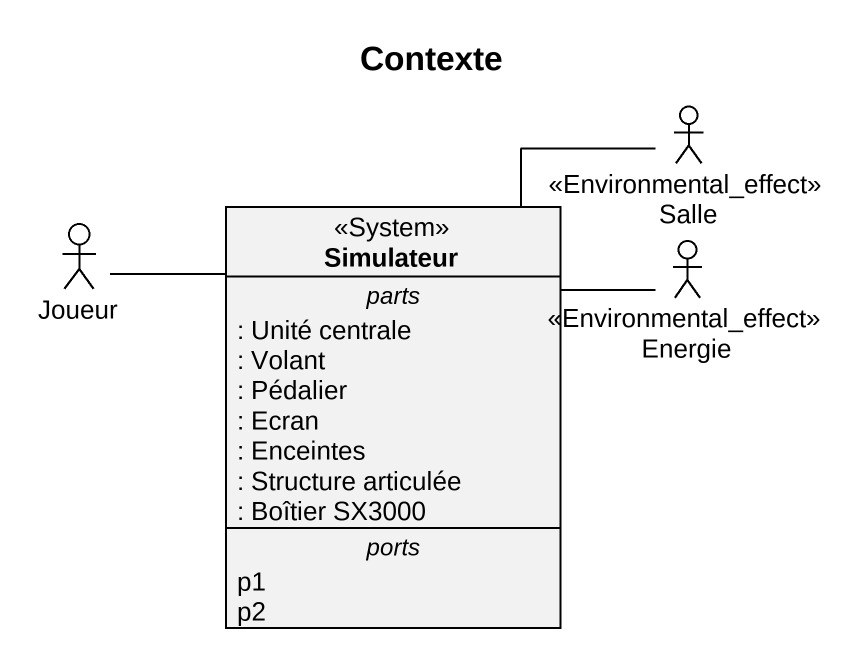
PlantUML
@startuml
title Contexte
allowmixing
hide circle
hide empty members
actor Salle <<Environmental_effect>>
actor Joueur
class Simulateur <<System>> {
  -- parts --
  : Unité centrale
  : Volant
  : Pédalier
  : Ecran
  : Enceintes
  : Structure articulée
  : Boîtier SX3000
  -- ports --
  p1
  p2
}
actor Energie <<Environmental_effect>>
Salle -- Simulateur
Joueur -right- Simulateur
Energie -left- Simulateur
@enduml
